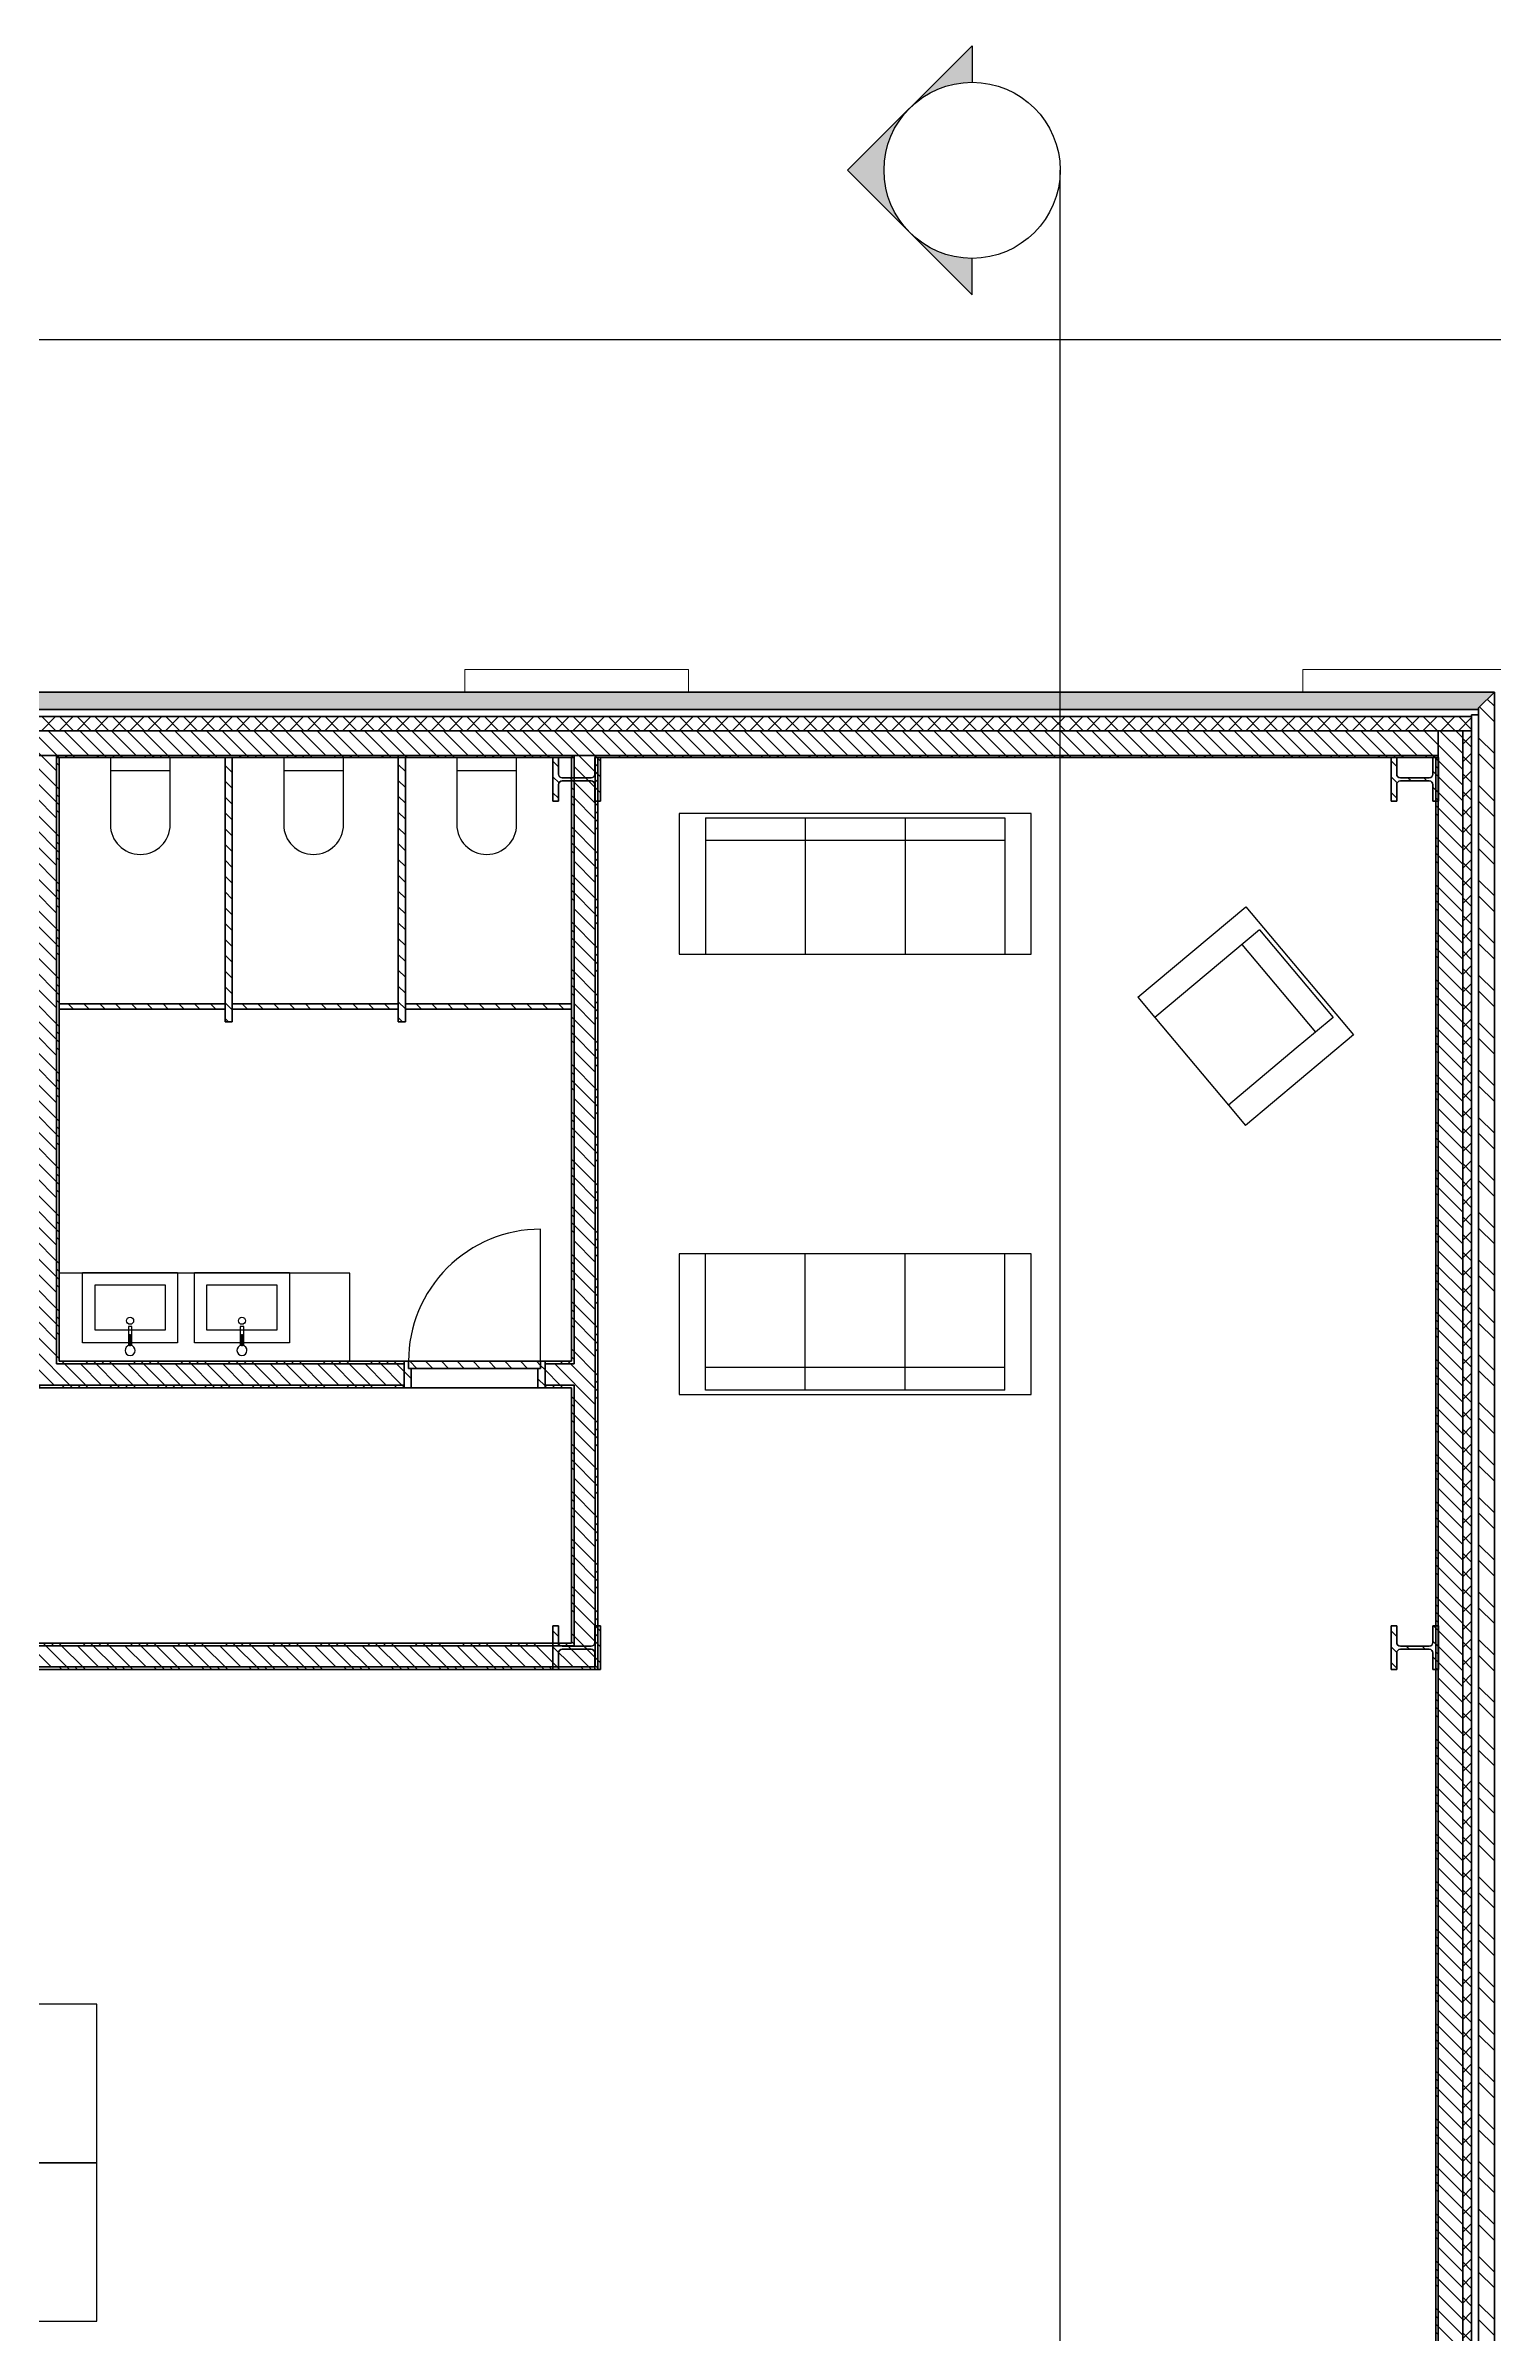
# Model space of a CAD drawing. Header units: millimetres. Extents: x -100 to 251604, y 0 to 25979.
# Drawn here: x 220751 to 228976, y 12986 to 25979 of the extents above; entities that cross this region are included whole.
import ezdxf
from ezdxf.enums import TextEntityAlignment as Align

# ---------------------------------------------------------------- set-up
doc = ezdxf.new("R2018")
doc.units = ezdxf.units.MM
doc.layers.get('0').update_dxf_attribs({"true_color": 0xdfdfdf})
for name, color, linetype in [('Background_0', 7, 'Continuous'), ('Background_Back bricks', 7, 'Continuous'), ('Background_BRX_2D_Symbols', 7, 'Continuous'), ('Background_DOOR_FRAME', 253, 'Continuous'), ('Background_DOOR_PANEL', 255, 'Continuous'), ('Background_Front bricks', 7, 'Continuous'), ('Boundary_0', 7, 'Continuous'), ('Boundary_Air', 7, 'Continuous'), ('Boundary_Back bricks', 7, 'Continuous'), ('Boundary_BRX_2D+_Swing', 7, 'Continuous'), ('Boundary_Cavity Wall_ Back', 7, 'Continuous'), ('Boundary_Cavity Wall_ Front', 7, 'Continuous'), ('Boundary_DOOR_FRAME', 253, 'Continuous'), ('Boundary_DOOR_PANEL', 255, 'Continuous'), ('Boundary_Front bricks', 7, 'Continuous'), ('Boundary_Gypsum Board', 54, 'Continuous'), ('Boundary_Insulation_ Polyurethane Foam', 42, 'Continuous'), ('Boundary_Interior Wall Plaster_ 140', 7, 'Continuous'), ('Boundary_Plaster_ Cement', 165, 'Continuous'), ('Fill_0', 7, 'Continuous'), ('Fill_Back bricks', 7, 'Continuous'), ('Fill_DOOR_FRAME', 253, 'Continuous'), ('Fill_DOOR_PANEL', 255, 'Continuous'), ('Fill_Front bricks', 7, 'Continuous'), ('Fill_Gypsum Board', 251, 'Continuous'), ('Fill_Insulation_ Polyurethane Foam', 42, 'Continuous'), ('Fill_Plaster_ Cement', 253, 'Continuous'), ('Fill_Supporting Wall_ Brick', 11, 'Continuous'), ('Viewport border', 7, 'Continuous')]:
    doc.layers.add(name, color=color, linetype=linetype)
for name, color, linetype, lineweight in [('Background_Air', 7, 'Continuous', 9), ('Background_Concrete_ Reinforced', 7, 'Continuous', 9), ('Background_Gypsum Board', 7, 'Continuous', 9), ('Background_Insulation_ Polyurethane Foam', 7, 'Continuous', 9), ('Background_Plaster_ Cement', 7, 'Continuous', 9), ('Background_Supporting Wall_ Brick', 7, 'Continuous', 9), ('BIM_SECTIONS', 151, 'Continuous', 25), ('Boundary_Supporting Wall_ Brick', 14, 'Continuous', 50)]:
    doc.layers.add(name, color=color, linetype=linetype, lineweight=lineweight)
doc.layers.add('BIM_ROOM_LINES', color=7, linetype='Continuous', plot=False)
doc.styles.get("Standard").update_dxf_attribs({"font": 'arial.ttf'})
pattern_1 = [(45, (-5377.5, -9300), (-44.90128, 44.90128), [])]
pattern_2 = [(45, (-5377.5, -9300), (-134.7038, 134.7038), []), (45, (-5332.6, -9300), (-134.7038, 134.7038), []), (45, (-5287.7, -9300), (-134.7038, 134.7038), []), (45, (-5242.8, -9300), (-134.7038, 134.7038), [])]

# ---------------------------------------------------------------- blocks, each defined once
blk = doc.blocks.new('*U11369')
at = {"extrusion": (0, 1, 0)}
blk.add_lwpolyline([(-25, 0), (-25, 750, 0.414214), (-775, 0)], format="xyb", dxfattribs=at)
blk = doc.blocks.new('*U11448')
for p, q in [((18119, 8928), (18119, 8853)), ((18460, 8853), (18119, 8853)), ((18119, 8853), (18119, 8548)), ((18459, 8928), (18288, 8928)), ((18459, 8853), (18459, 8928)), ((18459, 8548), (18459, 8853))]:
    blk.add_line(p, q)
blk.add_arc((18289, 8548), 170, 179.9665, 359.9665)
blk = doc.blocks.new('*U11449')
for p, q in [((19103, 8928), (19103, 8853)), ((19443, 8853), (19103, 8853)), ((19103, 8853), (19103, 8548)), ((19443, 8928), (19271, 8928)), ((19443, 8853), (19443, 8928)), ((19443, 8548), (19443, 8853))]:
    blk.add_line(p, q)
blk.add_arc((19273, 8548), 170, 179.9665, 359.9665)
blk = doc.blocks.new('*U11450')
for p, q in [((20086, 8928), (20086, 8853)), ((20426, 8853), (20086, 8853)), ((20086, 8853), (20086, 8548)), ((20426, 8928), (20255, 8928)), ((20426, 8853), (20426, 8928)), ((20426, 8548), (20426, 8853))]:
    blk.add_line(p, q)
blk.add_arc((20256, 8548), 170, 179.9665, 359.9665)
blk = doc.blocks.new('*U11455')
for p, q in [((17961, 6005), (18501, 6005)), ((17961, 5605), (17961, 6005)), ((18501, 6005), (18501, 5605)), ((18032, 5934), (18430, 5934)), ((18032, 5676), (18032, 5934)), ((18430, 5934), (18430, 5676)), ((18501, 5605), (17961, 5605)), ((18430, 5676), (18032, 5676)), ((18221, 5697), (18221, 5589)), ((18241, 5697), (18221, 5697)), ((18228, 5652), (18234, 5652)), ((18228, 5587), (18228, 5652)), ((18234, 5587), (18228, 5587)), ((18234, 5652), (18234, 5587)), ((18241, 5589), (18241, 5697))]:
    blk.add_line(p, q)
blk.add_circle((18231, 5730), 20)
blk.add_arc((18231, 5562), 28.6, 96.0274, 83.9726)
blk = doc.blocks.new('*U11456')
for p, q in [((18596, 6005), (19136, 6005)), ((18596, 5605), (18596, 6005)), ((19136, 6005), (19136, 5605)), ((18667, 5934), (19065, 5934)), ((18667, 5676), (18667, 5934)), ((19065, 5934), (19065, 5676)), ((19136, 5605), (18596, 5605)), ((19065, 5676), (18667, 5676)), ((18856, 5697), (18856, 5589)), ((18876, 5697), (18856, 5697)), ((18863, 5652), (18869, 5652)), ((18863, 5587), (18863, 5652)), ((18869, 5587), (18863, 5587)), ((18869, 5652), (18869, 5587)), ((18876, 5589), (18876, 5697))]:
    blk.add_line(p, q)
blk.add_circle((18866, 5730), 20)
blk.add_arc((18866, 5562), 28.6, 96.0274, 83.9726)
blk = doc.blocks.new('*U11457')
for p, q in [((21348, 8611), (21348, 7811)), ((23348, 8611), (21348, 8611)), ((21498, 8586), (21498, 7811)), ((21498, 8586), (23198, 8586)), ((22065, 8586), (22065, 7811)), ((22632, 8586), (22632, 7811)), ((23198, 8586), (23198, 8458)), ((23348, 7811), (23348, 8611)), ((21498, 8458), (23198, 8458)), ((23198, 8458), (23198, 8314)), ((23198, 8314), (23198, 7811)), ((21348, 7811), (21498, 7811)), ((21498, 7811), (22065, 7811)), ((22065, 7811), (22632, 7811)), ((22632, 7811), (23198, 7811)), ((23198, 7811), (23348, 7811))]:
    blk.add_line(p, q)
blk = doc.blocks.new('*U11458')
for p, q in [((21348, 6111), (21348, 5311)), ((21498, 6111), (21348, 6111)), ((21498, 5608), (21498, 6111)), ((22065, 6111), (21498, 6111)), ((22065, 5336), (22065, 6111)), ((22632, 6111), (22065, 6111)), ((22632, 5336), (22632, 6111)), ((23198, 6111), (22632, 6111)), ((23198, 5336), (23198, 6111)), ((23348, 6111), (23198, 6111)), ((23348, 5311), (23348, 6111)), ((21498, 5464), (21498, 5608)), ((23198, 5464), (21498, 5464)), ((21498, 5336), (21498, 5464)), ((23198, 5336), (21498, 5336)), ((21348, 5311), (23348, 5311))]:
    blk.add_line(p, q)
blk = doc.blocks.new('*U11459')
for p, q in [((23954, 7567), (24567, 8081)), ((24567, 8081), (25178, 7354)), ((24644, 7950), (24050, 7452)), ((24644, 7950), (25062, 7452)), ((24544, 7866), (24962, 7368)), ((23954, 7567), (24050, 7452)), ((24050, 7452), (24468, 6954)), ((25062, 7452), (24962, 7368)), ((24853, 7277), (24468, 6954)), ((25178, 7354), (24565, 6839)), ((24962, 7368), (24853, 7277)), ((24468, 6954), (24565, 6839))]:
    blk.add_line(p, q)
blk = doc.blocks.new('*U11480')
for p, q in [((18042, 1850), (16642, 1850)), ((16642, 1850), (16642, 950)), ((18042, 950), (18042, 1850)), ((16642, 950), (18042, 950))]:
    blk.add_line(p, q)
blk = doc.blocks.new('*U11481')
for p, q in [((18042, 950), (16642, 950)), ((16642, 950), (16642, 50)), ((18042, 50), (18042, 950)), ((16642, 50), (18042, 50))]:
    blk.add_line(p, q)
blk = doc.blocks.new('_SectionCallout')
at = {"transparency": 33554508}
h = blk.add_hatch(color=0, dxfattribs=at)
h.paths.add_polyline_path([(-707, 500), (-500, 500, -0.198912), (-354, 854)])
h.paths.add_polyline_path([(0, 1207), (-354, 854, -0.414214), (354, 854)])
h.paths.add_polyline_path([(500, 500), (707, 500), (354, 854, -0.198912)])
at = {"color": 0}
for p, q in [((0, 1207), (-707, 500)), ((0, 1207), (707, 500)), ((-707, 500), (-500, 500)), ((707, 500), (500, 500))]:
    blk.add_line(p, q, dxfattribs=at)
blk.add_circle((0, 500), 500, dxfattribs=at)
at = {"color": 0, "lineweight": 30, "flags": 104}
blk.add_attdef('SECTIONNAME', text='', height=100, dxfattribs=at).set_placement((0, 500), align=Align.MIDDLE_CENTER)
blk = doc.blocks.new('Main_Floor 3__section__..%5CMainBuilding.dwg', base_point=(-3895, -13010))
at = {"layer": 'Fill_0', "extrusion": (0, 0, -1)}
h = blk.add_hatch(dxfattribs=at)
h.set_pattern_fill('ANSI31', color=256, scale=20, style=0)
h.set_pattern_definition(pattern_1)
h.paths.add_polyline_path([(-18811, 7428), (-18811, 8928), (-18771, 8928), (-18771, 7428)])
h = blk.add_hatch(dxfattribs=at)
h.set_pattern_fill('ANSI31', color=256, scale=20, style=0)
h.set_pattern_definition(pattern_1)
h.paths.add_polyline_path([(-19794, 7428), (-19794, 8928), (-19754, 8928), (-19754, 7428)])
h = blk.add_hatch(dxfattribs=at)
h.set_pattern_fill('ANSI31', color=256, scale=20, style=0)
h.set_pattern_definition(pattern_1)
edge = h.paths.add_edge_path()
edge.add_line((-20632, 8680), (-20664, 8680))
edge.add_line((-20664, 8680), (-20664, 8774))
edge.add_spline(control_points=[(-20664, 8774), (-20664, 8795), (-20685, 8795)], knot_values=[-0.785398, -0.785398, -0.785398, 0.785398, 0.785398, 0.785398], weights=[1, 0.707107, 1], degree=2, periodic=0)
edge.add_line((-20685, 8795), (-20849, 8795))
edge.add_spline(control_points=[(-20849, 8795), (-20870, 8795), (-20870, 8774)], knot_values=[-0.785398, -0.785398, -0.785398, 0.785398, 0.785398, 0.785398], weights=[1, 0.707107, 1], degree=2, periodic=0)
edge.add_line((-20870, 8774), (-20870, 8680))
edge.add_line((-20870, 8680), (-20902, 8680))
edge.add_line((-20902, 8680), (-20902, 8928))
edge.add_line((-20902, 8928), (-20870, 8928))
edge.add_line((-20870, 8928), (-20870, 8834))
edge.add_spline(control_points=[(-20870, 8834), (-20870, 8813), (-20849, 8813)], knot_values=[-0.785398, -0.785398, -0.785398, 0.785398, 0.785398, 0.785398], weights=[1, 0.707107, 1], degree=2, periodic=0)
edge.add_line((-20849, 8813), (-20685, 8813))
edge.add_spline(control_points=[(-20685, 8813), (-20664, 8813), (-20664, 8834)], knot_values=[-0.785398, -0.785398, -0.785398, 0.785398, 0.785398, 0.785398], weights=[1, 0.707107, 1], degree=2, periodic=0)
edge.add_line((-20664, 8834), (-20664, 8928))
edge.add_line((-20664, 8928), (-20632, 8928))
edge.add_line((-20632, 8928), (-20632, 8680))
h = blk.add_hatch(dxfattribs=at)
h.set_pattern_fill('ANSI31', color=256, scale=20, style=0)
h.set_pattern_definition(pattern_1)
edge = h.paths.add_edge_path()
edge.add_line((-25391, 8680), (-25423, 8680))
edge.add_line((-25423, 8680), (-25423, 8774))
edge.add_spline(control_points=[(-25423, 8774), (-25423, 8795), (-25444, 8795)], knot_values=[-0.785398, -0.785398, -0.785398, 0.785398, 0.785398, 0.785398], weights=[1, 0.707107, 1], degree=2, periodic=0)
edge.add_line((-25444, 8795), (-25608, 8795))
edge.add_spline(control_points=[(-25608, 8795), (-25629, 8795), (-25629, 8774)], knot_values=[-0.785398, -0.785398, -0.785398, 0.785398, 0.785398, 0.785398], weights=[1, 0.707107, 1], degree=2, periodic=0)
edge.add_line((-25629, 8774), (-25629, 8680))
edge.add_line((-25629, 8680), (-25661, 8680))
edge.add_line((-25661, 8680), (-25661, 8928))
edge.add_line((-25661, 8928), (-25629, 8928))
edge.add_line((-25629, 8928), (-25629, 8834))
edge.add_spline(control_points=[(-25629, 8834), (-25629, 8813), (-25608, 8813)], knot_values=[-0.785398, -0.785398, -0.785398, 0.785398, 0.785398, 0.785398], weights=[1, 0.707107, 1], degree=2, periodic=0)
edge.add_line((-25608, 8813), (-25444, 8813))
edge.add_spline(control_points=[(-25444, 8813), (-25423, 8813), (-25423, 8834)], knot_values=[-0.785398, -0.785398, -0.785398, 0.785398, 0.785398, 0.785398], weights=[1, 0.707107, 1], degree=2, periodic=0)
edge.add_line((-25423, 8834), (-25423, 8928))
edge.add_line((-25423, 8928), (-25391, 8928))
edge.add_line((-25391, 8928), (-25391, 8680))
at = {"layer": 'Fill_0', "extrusion": (8.6713e-32, 2.37917e-28, -1)}
h = blk.add_hatch(dxfattribs=at)
h.set_pattern_fill('ANSI31', color=256, scale=20, style=0)
h.set_pattern_definition(pattern_1)
h.paths.add_polyline_path([(-17828, 7500), (-18771, 7500), (-18771, 7530), (-17828, 7530)])
at = {"layer": 'Fill_0', "extrusion": (8.6713e-32, 4.15819e-28, -1)}
h = blk.add_hatch(dxfattribs=at)
h.set_pattern_fill('ANSI31', color=256, scale=20, style=0)
h.set_pattern_definition(pattern_1)
h.paths.add_polyline_path([(-18811, 7500), (-19754, 7500), (-19754, 7530), (-18811, 7530)])
at = {"layer": 'Fill_0', "extrusion": (8.6713e-32, -3.83668e-28, -1)}
h = blk.add_hatch(dxfattribs=at)
h.set_pattern_fill('ANSI31', color=256, scale=20, style=0)
h.set_pattern_definition(pattern_1)
h.paths.add_polyline_path([(-19794, 7500), (-20737, 7500), (-20737, 7530), (-19794, 7530)])
at = {"layer": 'Fill_0', "extrusion": (0, 0, -1)}
h = blk.add_hatch(dxfattribs=at)
h.set_pattern_fill('ANSI31', color=256, scale=20, style=0)
h.set_pattern_definition(pattern_1)
edge = h.paths.add_edge_path()
edge.add_line((-20902, 3998), (-20870, 3998))
edge.add_line((-20870, 3998), (-20870, 3904))
edge.add_spline(control_points=[(-20870, 3904), (-20870, 3883), (-20849, 3883)], knot_values=[-0.785398, -0.785398, -0.785398, 0.785398, 0.785398, 0.785398], weights=[1, 0.707107, 1], degree=2, periodic=0)
edge.add_line((-20849, 3883), (-20685, 3883))
edge.add_spline(control_points=[(-20685, 3883), (-20664, 3883), (-20664, 3904)], knot_values=[-0.785398, -0.785398, -0.785398, 0.785398, 0.785398, 0.785398], weights=[1, 0.707107, 1], degree=2, periodic=0)
edge.add_line((-20664, 3904), (-20664, 3998))
edge.add_line((-20664, 3998), (-20632, 3998))
edge.add_line((-20632, 3998), (-20632, 3750))
edge.add_line((-20632, 3750), (-20664, 3750))
edge.add_line((-20664, 3750), (-20664, 3844))
edge.add_spline(control_points=[(-20664, 3844), (-20664, 3865), (-20685, 3865)], knot_values=[-0.785398, -0.785398, -0.785398, 0.785398, 0.785398, 0.785398], weights=[1, 0.707107, 1], degree=2, periodic=0)
edge.add_line((-20685, 3865), (-20849, 3865))
edge.add_spline(control_points=[(-20849, 3865), (-20870, 3865), (-20870, 3844)], knot_values=[-0.785398, -0.785398, -0.785398, 0.785398, 0.785398, 0.785398], weights=[1, 0.707107, 1], degree=2, periodic=0)
edge.add_line((-20870, 3844), (-20870, 3750))
edge.add_line((-20870, 3750), (-20902, 3750))
edge.add_line((-20902, 3750), (-20902, 3998))
h = blk.add_hatch(dxfattribs=at)
h.set_pattern_fill('ANSI31', color=256, scale=20, style=0)
h.set_pattern_definition(pattern_1)
edge = h.paths.add_edge_path()
edge.add_line((-25661, 3998), (-25629, 3998))
edge.add_line((-25629, 3998), (-25629, 3904))
edge.add_spline(control_points=[(-25629, 3904), (-25629, 3883), (-25608, 3883)], knot_values=[-0.785398, -0.785398, -0.785398, 0.785398, 0.785398, 0.785398], weights=[1, 0.707107, 1], degree=2, periodic=0)
edge.add_line((-25608, 3883), (-25444, 3883))
edge.add_spline(control_points=[(-25444, 3883), (-25423, 3883), (-25423, 3904)], knot_values=[-0.785398, -0.785398, -0.785398, 0.785398, 0.785398, 0.785398], weights=[1, 0.707107, 1], degree=2, periodic=0)
edge.add_line((-25423, 3904), (-25423, 3998))
edge.add_line((-25423, 3998), (-25391, 3998))
edge.add_line((-25391, 3998), (-25391, 3750))
edge.add_line((-25391, 3750), (-25423, 3750))
edge.add_line((-25423, 3750), (-25423, 3844))
edge.add_spline(control_points=[(-25423, 3844), (-25423, 3865), (-25444, 3865)], knot_values=[-0.785398, -0.785398, -0.785398, 0.785398, 0.785398, 0.785398], weights=[1, 0.707107, 1], degree=2, periodic=0)
edge.add_line((-25444, 3865), (-25608, 3865))
edge.add_spline(control_points=[(-25608, 3865), (-25629, 3865), (-25629, 3844)], knot_values=[-0.785398, -0.785398, -0.785398, 0.785398, 0.785398, 0.785398], weights=[1, 0.707107, 1], degree=2, periodic=0)
edge.add_line((-25629, 3844), (-25629, 3750))
edge.add_line((-25629, 3750), (-25661, 3750))
edge.add_line((-25661, 3750), (-25661, 3998))
at = {"layer": 'Fill_Back bricks', "extrusion": (0, 0, -1)}
h = blk.add_hatch(dxfattribs=at)
h.set_pattern_fill('ANSI36', color=256, scale=20, style=0)
h.set_pattern_definition([(45, (-5377.5, -9300), (33.67596, 123.47852), [158.75, -31.75, 0, -31.75])])
h.paths.add_polyline_path([(-5508, 9210), (-5508, 9200), (-25888, 9200), (-25888, 9210), (-25978, 9300), (-5378, 9300), (-5468, 9210)])
at = {"layer": 'Fill_DOOR_FRAME', "extrusion": (0, 0, -1)}
h = blk.add_hatch(dxfattribs=at)
h.set_pattern_fill('ANSI31', color=256, scale=20, style=0)
h.set_pattern_definition(pattern_1)
h.paths.add_polyline_path([(-19812, 5500), (-19787, 5500), (-19787, 5350), (-19827, 5350), (-19827, 5460), (-19812, 5460)])
h = blk.add_hatch(dxfattribs=at)
h.set_pattern_fill('ANSI31', color=256, scale=20, style=0)
h.set_pattern_definition(pattern_1)
h.paths.add_polyline_path([(-20562, 5460), (-20547, 5460), (-20547, 5350), (-20587, 5350), (-20587, 5500), (-20562, 5500)])
at = {"layer": 'Fill_DOOR_PANEL', "extrusion": (0, 0, -1)}
h = blk.add_hatch(dxfattribs=at)
h.set_pattern_fill('ANSI31', color=256, scale=20, style=0)
h.set_pattern_definition(pattern_1)
h.paths.add_polyline_path([(-19812, 5460), (-20562, 5460), (-20562, 5500), (-19812, 5500)])
at = {"layer": 'Fill_Front bricks', "extrusion": (0, 0, -1)}
h = blk.add_hatch(dxfattribs=at)
h.set_pattern_fill('ANSI32', color=256, scale=20, style=0)
h.set_pattern_definition([(45, (-5377.5, -9300), (-134.7038, 134.7038), []), (45, (-5287.7, -9300), (-134.7038, 134.7038), [])])
h.paths.add_polyline_path([(-25978, -9300), (-25978, 9300), (-25888, 9210), (-25888, -9210), (-20237, -9210), (-20237, -9300)])
at = {"layer": 'Fill_Gypsum Board', "extrusion": (0, 0, -1)}
h = blk.add_hatch(dxfattribs=at)
h.set_pattern_fill('ANSI34', color=256, scale=10, style=0)
h.set_pattern_definition(pattern_2)
h.paths.add_polyline_path([(-20752, 8928), (-20752, 8940), (-17813, 8940), (-17813, 8928)])
h = blk.add_hatch(dxfattribs=at)
h.set_pattern_fill('ANSI34', color=256, scale=10, style=0)
h.set_pattern_definition(pattern_2)
h.paths.add_polyline_path([(-25658, 8928), (-25658, 8940), (-20872, 8940), (-20872, 8928)])
h = blk.add_hatch(dxfattribs=at)
h.set_pattern_fill('ANSI34', color=256, scale=10, style=0)
h.set_pattern_definition(pattern_2)
h.paths.add_polyline_path([(-25646, -8968), (-25658, -8980), (-25658, 8928), (-25646, 8928)])
at = {"layer": 'Fill_Insulation_ Polyurethane Foam', "extrusion": (0, 0, -1)}
h = blk.add_hatch(dxfattribs=at)
h.set_pattern_fill('INSULATION', color=256, scale=20, style=0)
h.set_pattern_definition([(45, (-5377.5, -9300), (-50.28943, 50.28943), []), (135, (-5377.5, -9300), (-50.28943, -50.28943), [])])
h.paths.add_polyline_path([(-5508, 5560), (-5558, 5560), (-5558, 9080), (-25798, 9080), (-25798, -9120), (-20237, -9120), (-20237, -9170), (-25848, -9170), (-25848, 9160), (-5558, 9160), (-5558, 9170), (-5508, 9170)])
at = {"layer": 'Fill_Plaster_ Cement', "extrusion": (0, 0, -1)}
h = blk.add_hatch(dxfattribs=at)
h.set_pattern_fill('ANSI34', color=256, scale=10, style=0)
h.set_pattern_definition(pattern_2)
h.paths.add_polyline_path([(-20887, 8928), (-20872, 8928), (-20872, 3765), (-13060, 3765), (-13060, 3750), (-20887, 3750)])
h = blk.add_hatch(dxfattribs=at)
h.set_pattern_fill('ANSI34', color=256, scale=10, style=0)
h.set_pattern_definition(pattern_2)
h.paths.add_polyline_path([(-17813, 5485), (-19787, 5485), (-19787, 5500), (-17828, 5500), (-17828, 8928), (-17813, 8928)])
h = blk.add_hatch(dxfattribs=at)
h.set_pattern_fill('ANSI34', color=256, scale=10, style=0)
h.set_pattern_definition(pattern_2)
h.paths.add_polyline_path([(-20752, 8928), (-20737, 8928), (-20737, 5500), (-20587, 5500), (-20587, 5485), (-20752, 5485)])
h = blk.add_hatch(dxfattribs=at)
h.set_pattern_fill('ANSI34', color=256, scale=10, style=0)
h.set_pattern_definition(pattern_2)
h.paths.add_polyline_path([(-20737, 3900), (-13060, 3900), (-13060, 3885), (-20752, 3885), (-20752, 5365), (-20587, 5365), (-20587, 5350), (-20737, 5350)])
h = blk.add_hatch(dxfattribs=at)
h.set_pattern_fill('ANSI34', color=256, scale=10, style=0)
h.set_pattern_definition(pattern_2)
h.paths.add_polyline_path([(-19787, 5350), (-19787, 5365), (-17528, 5365), (-17528, 5350)])
at = {"layer": 'Fill_Supporting Wall_ Brick', "extrusion": (0, 0, -1)}
h = blk.add_hatch(dxfattribs=at)
h.set_pattern_fill('ANSI31', color=256, scale=20, style=0)
h.set_pattern_definition(pattern_1)
h.paths.add_polyline_path([(-19787, 5365), (-19787, 5485), (-17813, 5485), (-17813, 8940), (-20752, 8940), (-20752, 5485), (-20587, 5485), (-20587, 5365), (-20752, 5365), (-20752, 3885), (-13060, 3885), (-13060, 3765), (-20872, 3765), (-20872, 8940), (-25658, 8940), (-25658, -8980), (-20237, -8980), (-20237, -9120), (-25798, -9120), (-25798, 9080), (-5558, 9080), (-5558, 5560), (-5698, 5560), (-5698, 5575), (-9728, 5575), (-9728, 5695), (-5698, 5695), (-5698, 8940), (-10693, 8940), (-10693, 5695), (-10528, 5695), (-10528, 5575), (-10693, 5575), (-10693, 3765), (-11020, 3765), (-11020, 3885), (-10813, 3885), (-10813, 8940), (-13943, 8940), (-13943, 5365), (-16728, 5365), (-16728, 5485), (-14063, 5485), (-14063, 8940), (-17693, 8940), (-17693, 5485), (-17528, 5485), (-17528, 5365)])
at = {"layer": 'Background_0'}
for p, q in [((18811, 8928), (18771, 8928)), ((18771, 8928), (18771, 7428)), ((18811, 7428), (18811, 8928)), ((19754, 8928), (19754, 7428)), ((19794, 8928), (19754, 8928)), ((19794, 7428), (19794, 8928)), ((20632, 8928), (20632, 8680)), ((20664, 8928), (20632, 8928)), ((20664, 8834), (20664, 8928)), ((20870, 8928), (20870, 8834)), ((20902, 8928), (20870, 8928)), ((20902, 8680), (20902, 8928)), ((25391, 8928), (25391, 8680)), ((25423, 8928), (25391, 8928)), ((25423, 8834), (25423, 8928)), ((25661, 8928), (25629, 8928)), ((25629, 8928), (25629, 8834)), ((25661, 8680), (25661, 8928)), ((20664, 8680), (20664, 8774)), ((20849, 8813), (20685, 8813)), ((20685, 8795), (20849, 8795)), ((20870, 8774), (20870, 8680)), ((25423, 8680), (25423, 8774)), ((25608, 8813), (25444, 8813)), ((25444, 8795), (25608, 8795)), ((25629, 8774), (25629, 8680)), ((20632, 8680), (20664, 8680)), ((20870, 8680), (20902, 8680)), ((25391, 8680), (25423, 8680)), ((25629, 8680), (25661, 8680)), ((17828, 7530), (17828, 7500)), ((18771, 7530), (17828, 7530)), ((17828, 7500), (18771, 7500)), ((18771, 7500), (18771, 7530)), ((18771, 7428), (18811, 7428)), ((19754, 7530), (18811, 7530)), ((18811, 7530), (18811, 7500)), ((18811, 7500), (19754, 7500)), ((19754, 7500), (19754, 7530)), ((19754, 7428), (19794, 7428)), ((19794, 7530), (19794, 7500)), ((20737, 7530), (19794, 7530)), ((19794, 7500), (20737, 7500)), ((20737, 7500), (20737, 7530)), ((19478, 6000), (17828, 6000)), ((19478, 5500), (19478, 6000)), ((20632, 3998), (20632, 3750)), ((20664, 3998), (20632, 3998)), ((20664, 3904), (20664, 3998)), ((20902, 3998), (20870, 3998)), ((20870, 3998), (20870, 3904)), ((20902, 3750), (20902, 3998)), ((25391, 3998), (25391, 3750)), ((25423, 3998), (25391, 3998)), ((25423, 3904), (25423, 3998)), ((25661, 3998), (25629, 3998)), ((25629, 3998), (25629, 3904)), ((25661, 3750), (25661, 3998)), ((20664, 3750), (20664, 3844)), ((20849, 3883), (20685, 3883)), ((20685, 3865), (20849, 3865)), ((20870, 3844), (20870, 3750)), ((25423, 3750), (25423, 3844)), ((25608, 3883), (25444, 3883)), ((25444, 3865), (25608, 3865)), ((25629, 3844), (25629, 3750)), ((20632, 3750), (20664, 3750)), ((20870, 3750), (20902, 3750)), ((25391, 3750), (25423, 3750)), ((25629, 3750), (25661, 3750))]:
    blk.add_line(p, q, dxfattribs=at)
at = {"layer": 'Background_0', "extrusion": (0, 0, -1)}
for centre, start, end in [((-20685, 8834), 270, 0), ((-20685, 8774), 0, 90), ((-20849, 8834), 180, 270), ((-20849, 8774), 90, 180), ((-25444, 8834), 270, 0), ((-25444, 8774), 0, 90), ((-25608, 8834), 180, 270), ((-25608, 8774), 90, 180), ((-20685, 3904), 270, 0), ((-20849, 3904), 180, 270), ((-25444, 3904), 270, 0), ((-25608, 3904), 180, 270), ((-20685, 3844), 0, 90), ((-20849, 3844), 90, 180), ((-25444, 3844), 0, 90), ((-25608, 3844), 90, 180)]:
    blk.add_arc(centre, 21, start, end, dxfattribs=at)
at = {"layer": 'Background_Air'}
for p, q in [((25888, 9200), (5508, 9200)), ((5558, 9160), (25848, 9160)), ((25848, 9170), (25888, 9170)), ((25848, 9170), (25848, 9080)), ((25888, 9170), (25848, 9170)), ((25848, 9160), (25848, 9170)), ((25888, 9170), (25888, 9200)), ((25888, -9210), (25888, 9170)), ((25848, 9080), (25848, -9170))]:
    blk.add_line(p, q, dxfattribs=at)
at = {"layer": 'Background_Back bricks'}
for p, q in [((25978, 9300), (5378, 9300)), ((25888, 9210), (25978, 9300)), ((5508, 9200), (25888, 9200)), ((25888, 9200), (25888, 9210))]:
    blk.add_line(p, q, dxfattribs=at)
at = {"layer": 'Background_Concrete_ Reinforced'}
for p, q in [((20132, 9428), (20132, 9300)), ((21402, 9428), (20132, 9428)), ((21402, 9300), (21402, 9428)), ((24891, 9428), (24891, 9300)), ((26161, 9428), (24891, 9428))]:
    blk.add_line(p, q, dxfattribs=at)
at = {"layer": 'Background_DOOR_FRAME'}
for p, q in [((19787, 5500), (19787, 5350)), ((19812, 5500), (19787, 5500)), ((19812, 5460), (19812, 5500)), ((19827, 5460), (19812, 5460)), ((19827, 5350), (19827, 5460)), ((20547, 5460), (20547, 5350)), ((20562, 5460), (20547, 5460)), ((20562, 5500), (20562, 5460)), ((20587, 5500), (20562, 5500)), ((20587, 5350), (20587, 5500)), ((19787, 5350), (19827, 5350)), ((20547, 5350), (20587, 5350))]:
    blk.add_line(p, q, dxfattribs=at)
at = {"layer": 'Background_DOOR_PANEL'}
for p, q in [((20562, 5500), (19812, 5500)), ((19812, 5500), (19812, 5460)), ((19812, 5460), (20562, 5460)), ((20562, 5460), (20562, 5500))]:
    blk.add_line(p, q, dxfattribs=at)
at = {"layer": 'Background_Front bricks'}
for p, q in [((25978, 9300), (25888, 9210)), ((25978, -9300), (25978, 9300)), ((25888, 9210), (25888, 9170)), ((25888, 9170), (25888, -9210))]:
    blk.add_line(p, q, dxfattribs=at)
at = {"layer": 'Background_Gypsum Board'}
for p, q in [((20752, 8940), (17813, 8940)), ((17813, 8940), (17813, 8928)), ((17813, 8928), (20752, 8928)), ((20752, 8928), (20752, 8940)), ((20872, 8940), (20872, 8928)), ((25658, 8940), (20872, 8940)), ((20872, 8928), (25658, 8928)), ((25658, 8928), (25645, 8928)), ((25645, 8928), (25645, -8968)), ((25658, 8928), (25658, 8940)), ((25658, -8980), (25658, 8928))]:
    blk.add_line(p, q, dxfattribs=at)
at = {"layer": 'Background_Insulation_ Polyurethane Foam'}
for p, q in [((25848, 9160), (5558, 9160)), ((25848, 9080), (25848, 9160)), ((5558, 9080), (25658, 9080)), ((25658, 9080), (25798, 9080)), ((25798, 9080), (25798, -9120)), ((25848, -9170), (25848, 9080))]:
    blk.add_line(p, q, dxfattribs=at)
at = {"layer": 'Background_Plaster_ Cement'}
for p, q in [((17828, 8928), (17813, 8928)), ((17813, 8928), (17813, 5500)), ((17828, 5500), (17828, 8928)), ((20752, 8928), (20737, 8928)), ((20737, 8928), (20737, 5500)), ((20752, 5485), (20752, 8928)), ((20872, 8928), (20872, 3765)), ((20887, 8928), (20872, 8928)), ((20887, 3750), (20887, 8928)), ((17813, 5500), (17813, 5485)), ((17813, 5485), (19787, 5485)), ((19787, 5500), (17828, 5500)), ((19787, 5485), (19787, 5500)), ((20737, 5500), (20587, 5500)), ((20587, 5500), (20587, 5485)), ((20587, 5485), (20737, 5485)), ((20737, 5485), (20752, 5485)), ((19787, 5365), (17528, 5365)), ((17528, 5350), (19787, 5350)), ((19787, 5350), (19787, 5365)), ((20587, 5365), (20587, 5350)), ((20737, 5365), (20587, 5365)), ((20587, 5350), (20737, 5350)), ((20752, 5365), (20737, 5365)), ((20737, 5350), (20737, 3900)), ((20752, 3885), (20752, 5365)), ((20737, 3900), (13060, 3900)), ((13060, 3885), (20752, 3885)), ((20872, 3765), (13060, 3765)), ((13060, 3750), (20887, 3750))]:
    blk.add_line(p, q, dxfattribs=at)
at = {"layer": 'Background_Supporting Wall_ Brick'}
for p, q in [((25658, 9080), (5558, 9080)), ((25798, 9080), (25658, 9080)), ((25798, -9120), (25798, 9080)), ((17813, 8928), (17813, 8940)), ((17813, 8940), (20752, 8940)), ((17813, 5500), (17813, 8928)), ((20752, 8940), (20752, 8928)), ((20752, 8928), (20752, 5485)), ((20872, 8928), (20872, 8940)), ((20872, 8940), (25658, 8940)), ((20872, 3765), (20872, 8928)), ((25658, 8940), (25658, 8928)), ((25658, 8928), (25658, -8980)), ((17813, 5485), (17813, 5500)), ((19787, 5485), (17813, 5485)), ((19787, 5365), (19787, 5485)), ((20737, 5485), (20587, 5485)), ((20587, 5485), (20587, 5365)), ((20752, 5485), (20737, 5485)), ((17528, 5365), (19787, 5365)), ((20587, 5365), (20737, 5365)), ((20737, 5365), (20752, 5365)), ((20752, 5365), (20752, 3885)), ((20752, 3885), (13060, 3885)), ((13060, 3765), (20872, 3765))]:
    blk.add_line(p, q, dxfattribs=at)
at = {"layer": 'BIM_ROOM_LINES'}
for p, q in [((17828, 7530), (17828, 8928)), ((17828, 8928), (18771, 8928)), ((18771, 8928), (17828, 8928)), ((18771, 8928), (18771, 7530)), ((18771, 7530), (18771, 8928)), ((18811, 7530), (18811, 8928)), ((19754, 8928), (18811, 8928)), ((18811, 8928), (19754, 8928)), ((19754, 8928), (19754, 7530)), ((19754, 7530), (19754, 8928)), ((20632, 8928), (19794, 8928)), ((19794, 7530), (19794, 8928)), ((19794, 8928), (20737, 8928)), ((20737, 8928), (20664, 8928)), ((20737, 8928), (20737, 7530)), ((20737, 8813), (20737, 8928)), ((20887, 3750), (20887, 8928)), ((20887, 8928), (25645, 8928)), ((25391, 8928), (20902, 8928)), ((25629, 8928), (25423, 8928)), ((25645, 8928), (25645, -8968)), ((20737, 7530), (20737, 8795)), ((25645, 3998), (25645, 8680)), ((18771, 7530), (17828, 7530)), ((17828, 7500), (18771, 7500)), ((17828, 7500), (18771, 7500)), ((17828, 5500), (17828, 7500)), ((18771, 7500), (18771, 7428)), ((18771, 7428), (18771, 7500)), ((18771, 7428), (18811, 7428)), ((18811, 7428), (18771, 7428)), ((19754, 7530), (18811, 7530)), ((18811, 7428), (18811, 7500)), ((18811, 7500), (19754, 7500)), ((18811, 7500), (19754, 7500)), ((19754, 7428), (19754, 7500)), ((19754, 7500), (19754, 7428)), ((19754, 7428), (19794, 7428)), ((19794, 7428), (19754, 7428)), ((20737, 7530), (19794, 7530)), ((19794, 7500), (20737, 7500)), ((19794, 7500), (20737, 7500)), ((19794, 7428), (19794, 7500)), ((20737, 5500), (20737, 7500)), ((20737, 7500), (20737, 5500)), ((20737, 5500), (17828, 5500)), ((13928, 5350), (20737, 5350)), ((20737, 5350), (13928, 5350)), ((20737, 5350), (20737, 3900)), ((20737, 3900), (20737, 5350)), ((20737, 3900), (10828, 3900)), ((20887, 3750), (10678, 3750)), ((10678, 3750), (20887, 3750)), ((25645, 32), (25645, 3750)), ((25645, -2361), (25645, 32))]:
    blk.add_line(p, q, dxfattribs=at)
at = {"layer": 'BIM_SECTIONS'}
for points in [[(23512, -12302), (23512, 12262)], [(46605, 11300), (0, 11300)]]:
    blk.add_lwpolyline(points, dxfattribs=at)
at = {"layer": 'Boundary_0'}
for p, q in [((18771, 7428), (18771, 8928)), ((18771, 8928), (18811, 8928)), ((18811, 8928), (18811, 7428)), ((19754, 7428), (19754, 8928)), ((19754, 8928), (19794, 8928)), ((19794, 8928), (19794, 7428)), ((20632, 8680), (20632, 8928)), ((20632, 8928), (20664, 8928)), ((20664, 8928), (20664, 8834)), ((20870, 8834), (20870, 8928)), ((20870, 8928), (20902, 8928)), ((20902, 8928), (20902, 8680)), ((25391, 8680), (25391, 8928)), ((25391, 8928), (25423, 8928)), ((25423, 8928), (25423, 8834)), ((25629, 8834), (25629, 8928)), ((25629, 8928), (25661, 8928)), ((25661, 8928), (25661, 8680)), ((20664, 8774), (20664, 8680)), ((20685, 8813), (20849, 8813)), ((20849, 8795), (20685, 8795)), ((20870, 8680), (20870, 8774)), ((25423, 8774), (25423, 8680)), ((25444, 8813), (25608, 8813)), ((25608, 8795), (25444, 8795)), ((25629, 8680), (25629, 8774)), ((20664, 8680), (20632, 8680)), ((20902, 8680), (20870, 8680)), ((25423, 8680), (25391, 8680)), ((25661, 8680), (25629, 8680)), ((17828, 7500), (17828, 7530)), ((17828, 7530), (18771, 7530)), ((18771, 7500), (17828, 7500)), ((18771, 7530), (18771, 7500)), ((18811, 7428), (18771, 7428)), ((18811, 7500), (18811, 7530)), ((18811, 7530), (19754, 7530)), ((19754, 7500), (18811, 7500)), ((19754, 7530), (19754, 7500)), ((19794, 7428), (19754, 7428)), ((19794, 7500), (19794, 7530)), ((19794, 7530), (20737, 7530)), ((20737, 7500), (19794, 7500)), ((20737, 7530), (20737, 7500)), ((20632, 3750), (20632, 3998)), ((20632, 3998), (20664, 3998)), ((20664, 3998), (20664, 3904)), ((20870, 3904), (20870, 3998)), ((20870, 3998), (20902, 3998)), ((20902, 3998), (20902, 3750)), ((25391, 3750), (25391, 3998)), ((25391, 3998), (25423, 3998)), ((25423, 3998), (25423, 3904)), ((25629, 3904), (25629, 3998)), ((25629, 3998), (25661, 3998)), ((25661, 3998), (25661, 3750)), ((20664, 3844), (20664, 3750)), ((20685, 3883), (20849, 3883)), ((20849, 3865), (20685, 3865)), ((20870, 3750), (20870, 3844)), ((25423, 3844), (25423, 3750)), ((25444, 3883), (25608, 3883)), ((25608, 3865), (25444, 3865)), ((25629, 3750), (25629, 3844)), ((20664, 3750), (20632, 3750)), ((20902, 3750), (20870, 3750)), ((25423, 3750), (25391, 3750)), ((25661, 3750), (25629, 3750))]:
    blk.add_line(p, q, dxfattribs=at)
for centre, start, end in [((20685, 8834), 180, 270), ((20685, 8774), 90, 180), ((20849, 8834), 270, 0), ((20849, 8774), 0, 90), ((25444, 8834), 180, 270), ((25444, 8774), 90, 180), ((25608, 8834), 270, 0), ((25608, 8774), 0, 90), ((20685, 3904), 180, 270), ((20849, 3904), 270, 0), ((25444, 3904), 180, 270), ((25608, 3904), 270, 0), ((20685, 3844), 90, 180), ((20849, 3844), 0, 90), ((25444, 3844), 90, 180), ((25608, 3844), 0, 90)]:
    blk.add_arc(centre, 21, start, end, dxfattribs=at)
at = {"layer": 'Boundary_Air'}
for p, q in [((5508, 9200), (25888, 9200)), ((25848, 9160), (5558, 9160)), ((25888, 9170), (25848, 9170)), ((25848, 9170), (25848, 9160)), ((25848, 9080), (25848, 9170)), ((25848, 9170), (25888, 9170)), ((25888, 9200), (25888, 9170)), ((25888, 9170), (25888, -9210)), ((25848, -9170), (25848, 9080))]:
    blk.add_line(p, q, dxfattribs=at)
at = {"layer": 'Boundary_Back bricks'}
for p, q in [((5378, 9300), (25978, 9300)), ((25978, 9300), (25888, 9210)), ((25888, 9200), (5508, 9200)), ((25888, 9210), (25888, 9200))]:
    blk.add_line(p, q, dxfattribs=at)
at = {"layer": 'Boundary_Cavity Wall_ Back'}
for p, q in [((5378, 9300), (25978, 9300)), ((25978, 9300), (25888, 9210)), ((25888, 9170), (25848, 9170)), ((25848, 9170), (25848, 9080)), ((25888, 9210), (25888, 9170)), ((25848, 9080), (25658, 9080)), ((25658, 9080), (25658, 8928)), ((17813, 8940), (17693, 8940)), ((17813, 8928), (17813, 8940)), ((20752, 8928), (17813, 8928)), ((20872, 8940), (20752, 8940)), ((20752, 8940), (20752, 8928)), ((20872, 8928), (20872, 8940)), ((25658, 8928), (20872, 8928))]:
    blk.add_line(p, q, dxfattribs=at)
at = {"layer": 'Boundary_Cavity Wall_ Front'}
for p, q in [((25888, 9210), (25978, 9300)), ((25978, 9300), (25978, -9300)), ((25848, 9080), (25848, 9170)), ((25848, 9170), (25888, 9170)), ((25888, 9170), (25888, 9210)), ((25658, 8928), (25658, 9080)), ((25658, 9080), (25848, 9080)), ((25645, -8968), (25645, 8928)), ((25645, 8928), (25658, 8928))]:
    blk.add_line(p, q, dxfattribs=at)
at = {"layer": 'Boundary_DOOR_FRAME'}
for p, q in [((19787, 5350), (19787, 5500)), ((19787, 5500), (19812, 5500)), ((19812, 5500), (19812, 5460)), ((19812, 5460), (19827, 5460)), ((19827, 5460), (19827, 5350)), ((20547, 5350), (20547, 5460)), ((20547, 5460), (20562, 5460)), ((20562, 5460), (20562, 5500)), ((20562, 5500), (20587, 5500)), ((20587, 5500), (20587, 5350)), ((19827, 5350), (19787, 5350)), ((20587, 5350), (20547, 5350))]:
    blk.add_line(p, q, dxfattribs=at)
at = {"layer": 'Boundary_DOOR_PANEL'}
for p, q in [((19812, 5460), (19812, 5500)), ((19812, 5500), (20562, 5500)), ((20562, 5460), (19812, 5460)), ((20562, 5500), (20562, 5460))]:
    blk.add_line(p, q, dxfattribs=at)
at = {"layer": 'Boundary_Front bricks'}
for p, q in [((25888, 9210), (25978, 9300)), ((25978, 9300), (25978, -9300)), ((25888, -9210), (25888, 9210))]:
    blk.add_line(p, q, dxfattribs=at)
at = {"layer": 'Boundary_Gypsum Board'}
for p, q in [((17813, 8928), (17813, 8940)), ((17813, 8940), (20752, 8940)), ((20752, 8928), (17813, 8928)), ((20752, 8940), (20752, 8928)), ((20872, 8928), (20872, 8940)), ((20872, 8940), (25658, 8940)), ((25658, 8928), (20872, 8928)), ((25645, -8968), (25645, 8928)), ((25645, 8928), (25658, 8928)), ((25658, 8940), (25658, 8928)), ((25658, 8928), (25658, -8980))]:
    blk.add_line(p, q, dxfattribs=at)
at = {"layer": 'Boundary_Insulation_ Polyurethane Foam'}
for p, q in [((5558, 9160), (25848, 9160)), ((25848, 9160), (25848, -9170)), ((25798, 9080), (5558, 9080)), ((25798, -9120), (25798, 9080))]:
    blk.add_line(p, q, dxfattribs=at)
at = {"layer": 'Boundary_Interior Wall Plaster_ 140'}
for p, q in [((17693, 8940), (17813, 8940)), ((17813, 8940), (17813, 8928)), ((17813, 8928), (17828, 8928)), ((17828, 8928), (17828, 5500)), ((20737, 5500), (20737, 8928)), ((20737, 8928), (20752, 8928)), ((20752, 8928), (20752, 8940)), ((20752, 8940), (20872, 8940)), ((20872, 8940), (20872, 8928)), ((20872, 8928), (20887, 8928)), ((20887, 8928), (20887, 3750)), ((17828, 5500), (19787, 5500)), ((19787, 5500), (19787, 5350)), ((20587, 5350), (20587, 5500)), ((20587, 5500), (20737, 5500)), ((19787, 5350), (17528, 5350)), ((20737, 5350), (20587, 5350)), ((20737, 3900), (20737, 5350)), ((13060, 3900), (20737, 3900)), ((20887, 3750), (13060, 3750))]:
    blk.add_line(p, q, dxfattribs=at)
at = {"layer": 'Boundary_Plaster_ Cement'}
for p, q in [((17813, 5485), (17813, 8928)), ((17813, 8928), (17828, 8928)), ((17828, 8928), (17828, 5500)), ((20737, 5500), (20737, 8928)), ((20737, 8928), (20752, 8928)), ((20752, 8928), (20752, 5485)), ((20872, 3765), (20872, 8928)), ((20872, 8928), (20887, 8928)), ((20887, 8928), (20887, 3750)), ((19787, 5485), (17813, 5485)), ((17828, 5500), (19787, 5500)), ((19787, 5500), (19787, 5485)), ((20587, 5485), (20587, 5500)), ((20587, 5500), (20737, 5500)), ((20752, 5485), (20587, 5485)), ((17528, 5365), (19787, 5365)), ((19787, 5350), (17528, 5350)), ((19787, 5365), (19787, 5350)), ((20587, 5350), (20587, 5365)), ((20587, 5365), (20752, 5365)), ((20737, 5350), (20587, 5350)), ((20737, 3900), (20737, 5350)), ((20752, 5365), (20752, 3885)), ((13060, 3900), (20737, 3900)), ((20752, 3885), (13060, 3885)), ((13060, 3765), (20872, 3765)), ((20887, 3750), (13060, 3750))]:
    blk.add_line(p, q, dxfattribs=at)
at = {"layer": 'Boundary_Supporting Wall_ Brick'}
for p, q in [((5558, 9080), (25798, 9080)), ((25798, 9080), (25798, -9120)), ((20752, 8940), (17813, 8940)), ((17813, 8940), (17813, 5485)), ((20752, 5485), (20752, 8940)), ((25658, 8940), (20872, 8940)), ((20872, 8940), (20872, 3765)), ((25658, -8980), (25658, 8940)), ((17813, 5485), (19787, 5485)), ((19787, 5485), (19787, 5365)), ((20587, 5365), (20587, 5485)), ((20587, 5485), (20752, 5485)), ((19787, 5365), (17528, 5365)), ((20752, 5365), (20587, 5365)), ((20752, 3885), (20752, 5365)), ((13060, 3885), (20752, 3885)), ((20872, 3765), (13060, 3765))]:
    blk.add_line(p, q, dxfattribs=at)
at = {"layer": 'Background_BRX_2D_Symbols'}
for name in ['*U11448', '*U11449', '*U11450', '*U11457', '*U11459', '*U11458', '*U11455', '*U11456', '*U11480', '*U11481']:
    blk.add_blockref(name, (0, 0), dxfattribs=at)
at = {"layer": 'BIM_SECTIONS', "rotation": 90}
blk.add_blockref('_SectionCallout', (23512, 12262), dxfattribs=at)
at = {"layer": 'Boundary_BRX_2D+_Swing', "extrusion": (0, 1, 0)}
blk.add_blockref('*U11369', (-20587, 0, 5500), dxfattribs=at)

msp = doc.modelspace()

# ---------------------------------------------------------------- block references
at = {"layer": 'Viewport border'}
msp.add_blockref('Main_Floor 3__section__..%5CMainBuilding.dwg', (199104, 0), dxfattribs=at)

doc.saveas('drawing.dxf')
